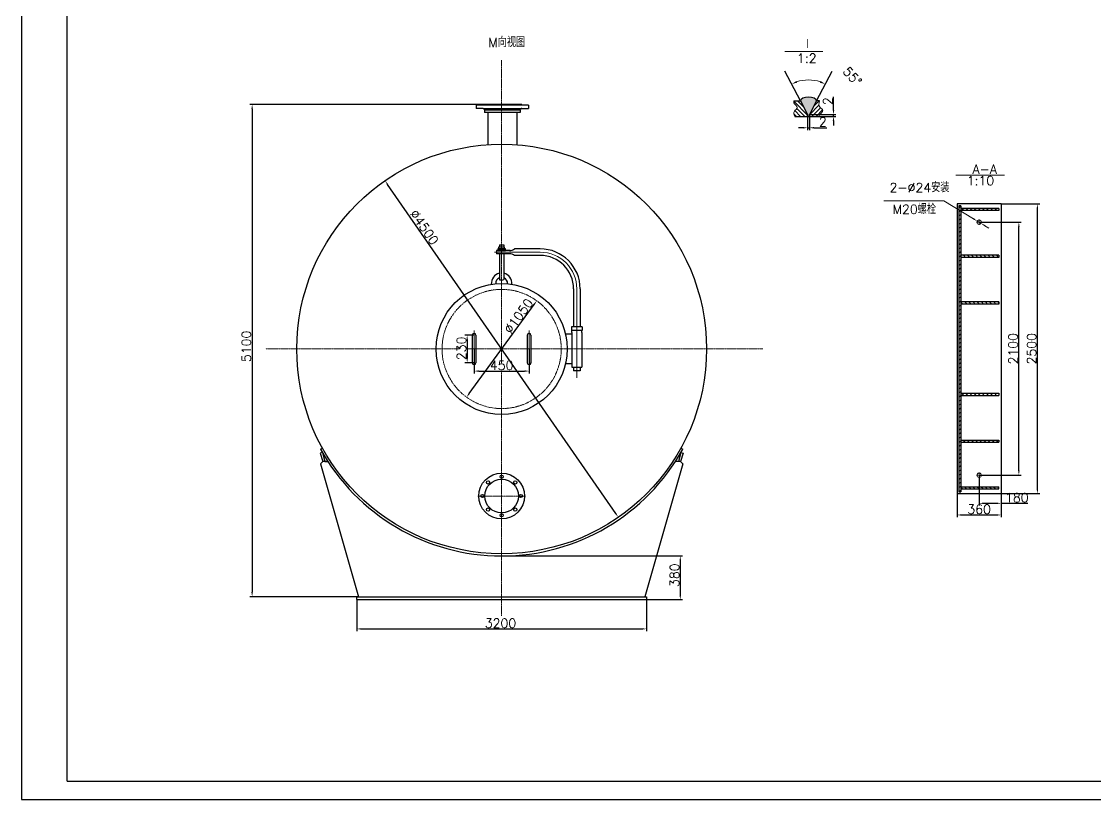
# Model space of a CAD drawing. Header units: millimetres. Extents: x 0 to 6120, y 0 to 841.
# Drawn here: x 0 to 586, y 0 to 424 of the extents above; entities that cross this region are included whole.
import ezdxf

# ---------------------------------------------------------------- set-up
doc = ezdxf.new("R2010")
doc.units = ezdxf.units.MM
doc.linetypes.add('CENTER2', pattern=[1.125, 0.75, -0.125, 0.125, -0.125])
for name, color, linetype, lineweight in [('尺寸线', 3, 'Continuous', 15), ('文字层', 7, 'Continuous', 15), ('粗实线', 7, 'Continuous', 30), ('细实线', 7, 'Continuous', 15), ('细点划线', 1, 'CENTER2', 18)]:
    doc.layers.add(name, color=color, linetype=linetype, lineweight=lineweight)
doc.styles.get("Standard").update_dxf_attribs({"font": 'txt.shx', "bigfont": 'gbcbig.shx'})
doc.dimstyles.new('ISO-25$0', dxfattribs={"dimtxt": 5, "dimasz": 2.5, "dimexe": 1.25, "dimexo": 0, "dimtad": 1, "dimdec": 0, "dimdsep": 46, "dimtxsty": 'Standard', "dimcen": 2.5, "dimdle": 5, "dimadec": 0, "dimazin": 0, "dimtfac": 1, "dimtdec": 0, "dimtmove": 0, "dimatfit": 2, "dimfxl": 0, "dimtolj": 1, "dimarcsym": 0})
doc.dimstyles.new('ISO-25$2', dxfattribs={"dimtxt": 5, "dimasz": 3, "dimexe": 8, "dimexo": 0, "dimgap": 10, "dimtad": 1, "dimdec": 0, "dimtxsty": 'Standard', "dimcen": 2.5, "dimdle": 6, "dimclrd": 256, "dimclre": 256, "dimclrt": 256, "dimadec": 0, "dimazin": 0, "dimtfac": 1, "dimtdec": 0, "dimtmove": 0, "dimatfit": 3, "dimfxl": 0, "dimtolj": 1, "dimarcsym": 0})
doc.dimstyles.new('ISO-25$3', dxfattribs={"dimtxt": 5, "dimasz": 2.5, "dimexe": 1.25, "dimexo": 0, "dimtad": 1, "dimdec": 0, "dimdsep": 46, "dimtxsty": 'Standard', "dimcen": 2.5, "dimdle": 5, "dimadec": 0, "dimazin": 0, "dimtfac": 1, "dimtdec": 0, "dimtmove": 0, "dimatfit": 2, "dimfxl": 0, "dimtolj": 1, "dimarcsym": 0})
pattern_1 = [(45, (0, 0), (-1.122532015133644, 1.122532015133644), [])]
pattern_2 = [(315, (0, 0), (1.122532015133644, 1.122532015133644), [])]

# ---------------------------------------------------------------- blocks, each defined once
blk = doc.blocks.new('*X363')
at = {"layer": '尺寸线'}
for points in [[(199.9768900196945, 335.7431350764793), (199.2918726321055, 335.2685872673545), (198.2107378985255, 337.560913334684)], [(324.3464434435149, 156.2136863174192), (323.6614260559259, 155.7391385082943), (325.4275781770949, 153.9213602500897)]]:
    blk.add_hatch(color=0, dxfattribs=at).paths.add_polyline_path(points, flags=0)
at = {"layer": '尺寸线', "color": 0, "lineweight": -2}
blk.add_line((324.0039347497204, 155.9764124128567), (199.6343813259, 335.5058611719169), dxfattribs=at)
at = {"layer": '尺寸线', "color": 0, "insert": (219.6190498585154, 312.1453513345147), "char_height": 5, "width": 66.42857142857153, "attachment_point": 5, "rotation": 304.7123952435113}
blk.add_mtext('%%C4500', dxfattribs=at)
blk = doc.blocks.new('*X364')
at = {"layer": '尺寸线'}
for points in [[(185.31911853781, 93.46585234178376), (185.31911853781, 92.63251900845042), (182.81911853781, 93.04918567511709)], [(338.3191975378099, 93.46585234178376), (338.3191975378099, 92.63251900845042), (340.8191975378099, 93.04918567511709)]]:
    blk.add_hatch(color=0, dxfattribs=at).paths.add_polyline_path(points, flags=0)
at = {"layer": '尺寸线', "color": 0, "lineweight": -2}
for p, q in [((182.81911853781, 109.041068442387), (182.81911853781, 91.79918567511709)), ((340.8191975378099, 109.041068442387), (340.8191975378099, 91.79918567511709)), ((185.31911853781, 93.04918567511709), (338.3191975378099, 93.04918567511709))]:
    blk.add_line(p, q, dxfattribs=at)
at = {"layer": '尺寸线', "color": 0, "insert": (261.1820021624505, 96.17418567511709), "char_height": 5, "width": 52.85714285714278, "attachment_point": 5}
blk.add_mtext('3200', dxfattribs=at)
blk = doc.blocks.new('*X365')
at = {"layer": '尺寸线'}
for points in [[(125.3380787235965, 376.5884203969935), (126.1714120569299, 376.5884203969935), (125.7547453902632, 379.0884203969935)], [(125.3380787235965, 113.141069242387), (126.1714120569298, 113.141069242387), (125.7547453902632, 110.641069242387)]]:
    blk.add_hatch(color=0, dxfattribs=at).paths.add_polyline_path(points, flags=0)
at = {"layer": '尺寸线', "color": 0, "lineweight": -2}
for p, q in [((261.8191580378102, 379.0884203969935), (124.5047453902632, 379.0884203969935)), ((125.7547453902632, 376.5884203969935), (125.7547453902632, 113.141069242387)), ((183.8191190378097, 110.641069242387), (124.5047453902632, 110.641069242387))]:
    blk.add_line(p, q, dxfattribs=at)
at = {"layer": '尺寸线', "color": 0, "insert": (122.6297453902631, 247.1341860399057), "char_height": 5, "width": 52.85714285714278, "attachment_point": 5, "rotation": 90}
blk.add_mtext('5100', dxfattribs=at)
blk = doc.blocks.new('*X366')
at = {"layer": '尺寸线'}
for points in [[(358.7890878350919, 130.3410803423869), (359.6224211684253, 130.3410803423869), (359.2057545017586, 132.8410803423869)], [(358.7890878350918, 111.541068442387), (359.6224211684252, 111.541068442387), (359.2057545017585, 109.041068442387)]]:
    blk.add_hatch(color=0, dxfattribs=at).paths.add_polyline_path(points, flags=0)
at = {"layer": '尺寸线', "color": 0, "lineweight": -2}
for p, q in [((261.8191580378102, 132.8410803423869), (360.4557545017586, 132.8410803423869)), ((359.2057545017586, 130.3410803423869), (359.2057545017585, 111.541068442387)), ((340.8191975378099, 109.041068442387), (360.4557545017585, 109.041068442387))]:
    blk.add_line(p, q, dxfattribs=at)
at = {"layer": '尺寸线', "color": 0, "insert": (356.0807545017585, 122.3382058074201), "char_height": 5, "width": 38.57142857142867, "attachment_point": 5, "rotation": 90}
blk.add_mtext('380', dxfattribs=at)
blk = doc.blocks.new('*X367')
at = {"layer": '尺寸线'}
for points in [[(279.1446612308356, 270.2360653536186), (279.8182613917027, 269.7454460839969), (280.9533191201344, 272.0115562014092)], [(243.8200546839179, 221.7368275007773), (244.4936548447851, 221.2462082311555), (242.6849969554862, 219.470717383365)]]:
    blk.add_hatch(color=0, dxfattribs=at).paths.add_polyline_path(points, flags=0)
at = {"layer": '尺寸线', "color": 0, "lineweight": -2}
blk.add_line((244.1568547643515, 221.4915178659664), (279.4814613112691, 269.9907557188077), dxfattribs=at)
at = {"layer": '尺寸线', "color": 0, "insert": (271.0433724656748, 263.7135229890142), "char_height": 5, "width": 66.42857142857125, "attachment_point": 5, "rotation": 53.9321329229795}
blk.add_mtext('%%C1050', dxfattribs=at)
blk = doc.blocks.new('*X368')
at = {"layer": '尺寸线'}
for points in [[(249.3191505378099, 234.1040641797903), (249.3191505378099, 233.270730846457), (246.8191505378099, 233.6873975131236)], [(274.31916553781, 234.1040641797903), (274.31916553781, 233.270730846457), (276.81916553781, 233.6873975131236)]]:
    blk.add_hatch(color=0, dxfattribs=at).paths.add_polyline_path(points, flags=0)
at = {"layer": '尺寸线', "color": 0, "lineweight": -2}
for p, q in [((246.8191505378099, 245.7411367923869), (246.8191505378099, 232.4373975131236)), ((276.81916553781, 245.741136792387), (276.81916553781, 232.4373975131236)), ((249.3191505378099, 233.6873975131236), (274.31916553781, 233.6873975131236))]:
    blk.add_line(p, q, dxfattribs=at)
at = {"layer": '尺寸线', "color": 0, "insert": (261.81915803781, 236.8123975131236), "char_height": 5, "width": 38.57142857142858, "attachment_point": 5}
blk.add_mtext('450', dxfattribs=at)
blk = doc.blocks.new('*X369')
at = {"layer": '尺寸线'}
for points in [[(242.5908850682027, 250.7411405423869), (243.4242184015361, 250.7411405423869), (243.0075517348694, 253.2411405423869)], [(242.5908850682027, 240.7411330423869), (243.4242184015361, 240.7411330423869), (243.0075517348694, 238.2411330423869)]]:
    blk.add_hatch(color=0, dxfattribs=at).paths.add_polyline_path(points, flags=0)
at = {"layer": '尺寸线', "color": 0, "lineweight": -2}
for p, q in [((246.8191505378099, 253.2411405423869), (241.7575517348694, 253.2411405423869)), ((243.0075517348694, 250.7411405423869), (243.0075517348694, 240.7411330423869)), ((246.8191505378099, 238.2411330423869), (241.7575517348694, 238.2411330423869))]:
    blk.add_line(p, q, dxfattribs=at)
at = {"layer": '尺寸线', "color": 0, "insert": (239.8825517348694, 246.0612902035271), "char_height": 5, "width": 38.5714285714285, "attachment_point": 5, "rotation": 90}
blk.add_mtext('230', dxfattribs=at)
blk = doc.blocks.new('*X370')
at = {"layer": '尺寸线'}
for points in [[(426.1221322881609, 366.8072510911051), (426.1221322881609, 365.9739177577717), (428.6221322881609, 366.3905844244384)], [(432.1221327881615, 366.8072510911051), (432.1221327881615, 365.9739177577717), (429.6221327881615, 366.3905844244384)]]:
    blk.add_hatch(color=0, dxfattribs=at).paths.add_polyline_path(points, flags=0)
at = {"layer": '尺寸线', "color": 0, "lineweight": -2}
for p, q in [((428.6221322881609, 372.6045583957042), (428.6221322881609, 365.1405844244384)), ((429.6221327881615, 372.6045583957047), (429.6221327881615, 365.1405844244384)), ((426.1221322881609, 366.3905844244384), (423.6221322881609, 366.3905844244384)), ((428.6221322881609, 366.3905844244384), (429.6221327881615, 366.3905844244384)), ((432.1221327881615, 366.3905844244384), (439.2054661214948, 366.3905844244384))]:
    blk.add_line(p, q, dxfattribs=at)
at = {"layer": '尺寸线', "color": 0, "insert": (436.9137994548282, 369.5155844244384), "char_height": 5, "width": 10.00000000000011, "attachment_point": 5}
blk.add_mtext('2', dxfattribs=at)
blk = doc.blocks.new('*X371')
at = {"layer": '尺寸线'}
for points in [[(442.3433379202419, 376.1045588957044), (443.1766712535753, 376.1045588957044), (442.7600045869086, 373.6045588957044)], [(442.3433379202419, 370.1045583957042), (443.1766712535753, 370.1045583957042), (442.7600045869086, 372.6045583957042)]]:
    blk.add_hatch(color=0, dxfattribs=at).paths.add_polyline_path(points, flags=0)
at = {"layer": '尺寸线', "color": 0, "lineweight": -2}
for p, q in [((442.7600045869086, 376.1045588957044), (442.7600045869086, 383.1878922290377)), ((429.6221327881615, 373.6045588957044), (444.0100045869086, 373.6045588957044)), ((434.8890934043223, 372.6045583957042), (444.0100045869086, 372.6045583957042)), ((442.7600045869086, 372.6045583957042), (442.7600045869086, 373.6045588957044)), ((442.7600045869086, 370.1045583957042), (442.7600045869086, 367.6045583957042))]:
    blk.add_line(p, q, dxfattribs=at)
at = {"layer": '尺寸线', "color": 0, "insert": (439.6350045869086, 380.8962255623712), "char_height": 5, "width": 10.00000000000011, "attachment_point": 5, "rotation": 90}
blk.add_mtext('2', dxfattribs=at)
blk = doc.blocks.new('*X372')
at = {"layer": '尺寸线'}
for points in [[(422.9092809063196, 390.9764542359457), (422.5158626927264, 391.8958138550357), (419.9544929422532, 390.2558794047115)], [(435.7293813021128, 391.8958138550356), (435.3359630885198, 390.9764542359458), (438.2907510525862, 390.2558794047115)]]:
    blk.add_hatch(color=256, dxfattribs=at).paths.add_polyline_path(points, flags=0)
at = {"layer": '尺寸线', "lineweight": -2}
for p, q in [((424.7183669161545, 381.1045626457043), (416.2605040363728, 397.3519660701372)), ((433.5268770786848, 381.1045626457044), (441.9847399584667, 397.3519660701372))]:
    blk.add_line(p, q, dxfattribs=at)
at = {"layer": '尺寸线'}
blk.add_arc((429.1226219974196, 372.6440673519726), 19.85523895986104, 71.16528289779434, 108.834717102205, dxfattribs=at)
at = {"layer": '尺寸线', "insert": (453.0656714000893, 394.4062334539724), "char_height": 5, "width": 30, "attachment_point": 5, "rotation": 312.2681300802476}
blk.add_mtext('55%%D', dxfattribs=at)
blk = doc.blocks.new('*X373')
at = {"layer": '细实线'}
for p, q in [((421.0859555961474, 380.8398232757336), (428.6226217474193, 373.3031571244617)), ((423.0662802564436, 381.1045626457047), (426.5121983177954, 377.6586445843529)), ((421.7132396988576, 375.7224111124888), (424.8310924156455, 372.6045583957009)), ((422.74713118744, 376.9335836541737), (427.0761564459128, 372.6045583957009)), ((421.17094714502, 374.0196396360591), (422.5860283853782, 372.6045583957009))]:
    blk.add_line(p, q, dxfattribs=at)
blk = doc.blocks.new('*X374')
at = {"layer": '尺寸线'}
for points in [[(543.4192639827309, 312.379828899956), (544.2525973160641, 312.379828899956), (543.8359306493975, 314.879828899956)], [(543.4192639827307, 179.3797598999561), (544.252597316064, 179.3797598999561), (543.8359306493974, 176.8797598999561)]]:
    blk.add_hatch(color=0, dxfattribs=at).paths.add_polyline_path(points, flags=0)
at = {"layer": '尺寸线', "color": 0, "lineweight": -2}
for p, q in [((522.1794944141218, 314.879828899956), (545.0859306493975, 314.879828899956)), ((543.8359306493974, 179.3797598999561), (543.8359306493975, 312.379828899956)), ((522.1794944141218, 176.8797598999561), (545.0859306493974, 176.8797598999561))]:
    blk.add_line(p, q, dxfattribs=at)
at = {"layer": '尺寸线', "color": 0, "insert": (540.7109306493974, 245.8797943999562), "char_height": 5, "width": 52.85714285714312, "attachment_point": 5, "rotation": 90}
blk.add_mtext('2100', dxfattribs=at)
blk = doc.blocks.new('*X375')
at = {"layer": '尺寸线'}
for points in [[(553.5165731679274, 322.3798338999561), (554.3499065012606, 322.3798338999561), (553.933239834594, 324.8798338999561)], [(553.5165731679273, 169.3797548999561), (554.3499065012605, 169.3797548999561), (553.9332398345939, 166.8797548999561)]]:
    blk.add_hatch(color=0, dxfattribs=at).paths.add_polyline_path(points, flags=0)
at = {"layer": '尺寸线', "color": 0, "lineweight": -2}
for p, q in [((534.1795004141218, 324.8798338999561), (555.183239834594, 324.8798338999561)), ((553.9332398345939, 169.3797548999561), (553.933239834594, 322.3798338999561)), ((534.1795004141218, 166.8797548999561), (555.1832398345939, 166.8797548999561))]:
    blk.add_line(p, q, dxfattribs=at)
at = {"layer": '尺寸线', "color": 0, "insert": (550.8082398345939, 245.8797943999563), "char_height": 5, "width": 52.85714285714312, "attachment_point": 5, "rotation": 90}
blk.add_mtext('2500', dxfattribs=at)
blk = doc.blocks.new('*X377')
at = {"layer": '尺寸线'}
for points in [[(524.6794944141218, 161.9757615208935), (524.6794944141218, 161.1424281875602), (522.1794944141218, 161.5590948542268)], [(531.6795004141218, 161.9757615208935), (531.6795004141218, 161.1424281875602), (534.1795004141218, 161.5590948542268)]]:
    blk.add_hatch(color=0, dxfattribs=at).paths.add_polyline_path(points, flags=0)
at = {"layer": '尺寸线', "color": 0, "lineweight": -2}
for p, q in [((522.1794944141218, 176.8797598999561), (522.1794944141218, 160.3090948542268)), ((534.1795004141218, 166.8797548999561), (534.1795004141218, 160.3090948542268)), ((524.6794944141218, 161.5590948542268), (531.6795004141218, 161.5590948542268)), ((534.1795004141218, 161.5590948542268), (548.7628337474551, 161.5590948542268))]:
    blk.add_line(p, q, dxfattribs=at)
at = {"layer": '尺寸线', "color": 0, "insert": (542.7211670807884, 164.6840948542268), "char_height": 5, "width": 36.42857142857133, "attachment_point": 5}
blk.add_mtext('180', dxfattribs=at)
blk = doc.blocks.new('*X381')
at = {"layer": '尺寸线'}
for points in [[(512.6794884141218, 155.6239440802629), (512.6794884141218, 154.7906107469296), (510.1794884141218, 155.2072774135962)], [(531.6795004141218, 155.6239440802629), (531.6795004141218, 154.7906107469296), (534.1795004141218, 155.2072774135962)]]:
    blk.add_hatch(color=0, dxfattribs=at).paths.add_polyline_path(points, flags=0)
at = {"layer": '尺寸线', "color": 0, "lineweight": -2}
for p, q in [((510.1794884141218, 166.8797548999561), (510.1794884141218, 153.9572774135962)), ((534.1795004141218, 166.8797548999561), (534.1795004141218, 153.9572774135962)), ((512.6794884141218, 155.2072774135962), (531.6795004141218, 155.2072774135962))]:
    blk.add_line(p, q, dxfattribs=at)
at = {"layer": '尺寸线', "color": 0, "insert": (522.1794944141218, 158.3322774135962), "char_height": 5, "width": 38.57142857142867, "attachment_point": 5}
blk.add_mtext('360', dxfattribs=at)

msp = doc.modelspace()

# ---------------------------------------------------------------- hatches: boundary and pattern name
at = {"layer": '文字层'}
for points in [[(519.2296865808019, 317.1518893571645), (518.7982491389907, 316.4389329260329), (521.152837153292, 315.5010988161645)], [(525.5607396892531, 313.3207248738793), (525.1293022474415, 312.6077684427476), (523.2061516749516, 314.2585589837477)]]:
    msp.add_hatch(color=256, dxfattribs=at).paths.add_polyline_path(points, flags=0)
at = {"layer": '粗实线'}
h = msp.add_hatch(color=256, dxfattribs=at)
edge = h.paths.add_edge_path(flags=0)
edge.add_line((429.6221327881615, 373.6045588957041), (429.6221327881615, 372.604558395704))
edge.add_line((429.6221327881615, 372.6045583957049), (428.6221322881609, 372.6045583957049))
edge.add_line((428.6221322881622, 372.6045583957042), (428.6221322881622, 373.6045588957044))
edge.add_line((428.6221322881622, 373.6045588957041), (424.7178774568983, 381.1045626457042))
edge.add_ellipse((429.1221325381618, 381.104562645704), major_axis=(-4.404255081264428, 5.393656887898948e-16), ratio=0.4541065317737781, start_angle=180, end_angle=360, ccw=False)
edge.add_line((433.5263876194269, 381.104562645704), (429.6221327881631, 373.604558895704))
at = {"layer": '细实线'}
h = msp.add_hatch(dxfattribs=at)
h.set_pattern_fill('ANSI31', color=256, scale=0.5, style=0)
h.set_pattern_definition(pattern_1)
edge = h.paths.add_edge_path(flags=0)
edge.add_line((433.5268770786847, 381.1045626457044), (429.6226222474199, 373.6045588957044))
edge.add_line((429.6226222474199, 373.6045588957044), (429.6226222474199, 372.6045583957042))
edge.add_line((429.6226222474206, 372.6045583957042), (434.889093404322, 372.6045583957043))
edge.add_spline(control_points=[(434.8890934043222, 372.6045583957042), (434.8416044621329, 372.8040929327855), (434.9257701237705, 373.85657497358), (438.1634983923284, 375.7128057071994), (434.47315198109, 377.7537643810325), (434.6799453688629, 379.7422781135843), (435.1392319999961, 381.104562645704)], knot_values=[0, 0, 0, 0, 0.8054483584445163, 4.136236135464445, 6.258735113459716, 10.05553377695526, 10.05553377695526, 10.05553377695526, 10.05553377695526], weights=[1, 1, 1, 1, 1, 1, 1], degree=3, periodic=0)
edge.add_line((435.1392319999961, 381.104562645704), (433.5268770786847, 381.1045626457044))
h = msp.add_hatch(dxfattribs=at)
h.set_pattern_fill('ANSI31', color=256, scale=0.5, style=0)
h.set_pattern_definition(pattern_1)
h.paths.add_polyline_path([(512.1794894141219, 323.8798333999561), (512.1794894141219, 167.879755399956), (511.1794889141217, 167.879755399956), (511.1794889141217, 323.8798333999561)], flags=0)
h = msp.add_hatch(dxfattribs=at)
h.set_pattern_fill('ANSI31', color=256, scale=0.5, angle=270, style=0)
h.set_pattern_definition(pattern_2)
h.paths.add_polyline_path([(532.9794998141217, 321.1798320499561), (532.9794998141217, 322.3798326499561), (512.1794894141219, 322.3798326499561), (512.1794894141219, 321.1798320499561)], flags=0)
h.paths.add_polyline_path([(532.9794998141217, 295.6798192999562), (532.9794998141217, 296.879819899956), (512.1794894141219, 296.879819899956), (512.1794894141219, 295.6798192999562)], flags=0)
h = msp.add_hatch(dxfattribs=at)
h.set_pattern_fill('ANSI31', color=256, scale=0.5, angle=270, style=0)
h.set_pattern_definition(pattern_2)
h.paths.add_polyline_path([(532.9794998141217, 270.1798065499563), (532.9794998141217, 271.379807149956), (512.1794894141219, 271.379807149956), (512.1794894141215, 270.1798065499563)], flags=0)
h.paths.add_polyline_path([(532.9794998141217, 220.379781649956), (532.9794998141217, 221.5797822499561), (512.1794894141219, 221.5797822499559), (512.1794894141219, 220.379781649956)], flags=0)
h.paths.add_polyline_path([(532.9794998141217, 194.8797688999561), (532.9794998141217, 196.0797694999561), (512.1794894141219, 196.0797694999559), (512.1794894141215, 194.8797688999561)], flags=0)
h = msp.add_hatch(dxfattribs=at)
h.set_pattern_fill('ANSI31', color=256, scale=0.5, angle=270, style=0)
h.set_pattern_definition(pattern_2)
h.paths.add_polyline_path([(532.9794998141217, 169.3797561499561), (532.9794998141217, 170.5797567499561), (512.1794894141219, 170.5797567499561), (512.1794894141215, 169.3797561499561)], flags=0)

# ---------------------------------------------------------------- linework, layer by layer
at = {"layer": '尺寸线', "color": 0}
msp.add_line((502.832750794192, 326.5872898474815), (470.224596235741, 326.5872898474815), dxfattribs=at)
at = {"layer": '文字层', "color": 0}
for p, q in [((416.3105431635536, 407.9872437380354), (436.9372480807742, 407.9872437380357)), ((509.4225653592121, 340.6216628522668), (536.078725215828, 340.6216628522668))]:
    msp.add_line(p, q, dxfattribs=at)
at = {"layer": '文字层'}
for p, q in [((519.0139678598962, 316.7954111415986), (502.832750794192, 326.5872898474815)), ((523.2061516749516, 314.2585589837477), (521.152837153292, 315.5010988161645)), ((525.3450209683474, 312.9642466583134), (527.4838902617428, 311.6699343328793))]:
    msp.add_line(p, q, dxfattribs=at)
at = {"layer": '粗实线', "color": 0}
for p, q in [((0, 841), (0, 0)), ((25, 10), (25, 831.0000000000001)), ((25, 10), (1179, 10)), ((0, 0), (1189, 0))]:
    msp.add_line(p, q, dxfattribs=at)
at = {"layer": '粗实线'}
for p, q in [((421.1518257394075, 381.1045626457054), (424.7178774568974, 381.104562645704)), ((424.7178774568979, 381.1045626457044), (428.6221322881609, 373.6045588957057)), ((424.7183669161545, 381.1045626457044), (428.6221322881618, 373.6045588957044)), ((424.7183669161545, 381.1045626457044), (428.6226217474193, 373.6045588957044)), ((433.5263876194263, 381.1045626457044), (429.6221327881615, 373.6045588957044)), ((433.5268770786847, 381.1045626457044), (429.6226222474199, 373.6045588957044)), ((433.5268770786847, 381.1045626457044), (429.6226222474199, 373.6045588957044)), ((433.5268770786847, 381.1045626457044), (429.6226222474199, 373.6045588957044)), ((433.5268770786847, 381.1045626457044), (429.6226222474199, 373.6045588957044)), ((435.1392319999961, 381.104562645704), (433.5268770786847, 381.1045626457044)), ((276.4651773451999, 378.6384201719934), (247.9651630952003, 378.6384201719934)), ((247.9651630952003, 378.6384201719934), (247.9651630952003, 376.8884192969934)), ((251.6651649452001, 376.8884192969934), (247.9651630952003, 376.8884192969934)), ((272.7651754951999, 379.0884203969935), (251.6651649452001, 379.0884203969935)), ((251.6651649452001, 379.0884203969935), (251.6651649452001, 378.6384201719934)), ((272.7651754951999, 379.0884203969935), (251.6651649452001, 379.0884203969935)), ((251.6651649452001, 376.8884192969934), (272.7651754951999, 376.8884192969937)), ((252.4651653451999, 376.0884188969935), (252.4651653451999, 374.6884181969934)), ((252.4651653451999, 376.0884188969935), (271.9651750952003, 376.0884188969936)), ((271.9651750952003, 376.0884188969935), (271.9651750952003, 374.6884181969934)), ((272.7651754951999, 379.0884203969935), (272.7651754951999, 378.6384201719934)), ((272.7651754951999, 376.8884192969934), (276.4651773451999, 376.8884192969934)), ((276.4651773451999, 378.6384201719934), (276.4651773451999, 376.8884192969934)), ((271.9651750952003, 374.6884181969934), (252.4651653451999, 374.6884181969934)), ((254.2651662451999, 374.6884181969934), (254.2651662451999, 359.0884103969935)), ((270.1651741952001, 374.6884181969934), (270.1651741952001, 359.0884103969935)), ((421.5973281183381, 372.6045583957009), (428.6221322881609, 372.6045583957009)), ((428.6221322881609, 373.6045588957057), (428.6221322881609, 372.6045583957042)), ((428.6221322881618, 373.6045588957044), (428.6221322881618, 372.6045583957042)), ((428.6221322881618, 372.6045583957042), (428.6221322881618, 373.6045588957044)), ((428.6221322881618, 372.6045583957042), (429.6221327881615, 372.6045583957047)), ((428.6221322881609, 372.6045583957042), (429.6226222474206, 372.6045583957051)), ((428.6226217474193, 373.6045588957044), (428.6226217474193, 372.6045583957042)), ((429.6226222474199, 373.6045588957044), (429.6221327881615, 372.6045583957047)), ((429.6221327881615, 372.6045583957042), (429.6221327881615, 373.6045588957044)), ((429.6226222474199, 373.6045588957044), (429.6226222474206, 372.6045583957047)), ((429.6226222474199, 373.6045588957044), (429.6226222474206, 372.6045583957042)), ((429.6226222474199, 373.6045588957044), (429.6226222474199, 372.6045583957042)), ((429.6226222474206, 372.6045583957042), (434.8890934043222, 372.6045583957043)), ((254.2651662451999, 359.0884103969935), (254.2651662451999, 357.1854712598254)), ((270.1651741952001, 359.0884103969935), (270.1651741952001, 357.1289570026493)), ((534.1795004141218, 324.8798338999561), (510.1794884141218, 324.8798338999561)), ((510.1794884141218, 324.8798338999561), (510.1794884141218, 166.8797548999561)), ((511.179488914122, 323.8798333999561), (511.179488914122, 167.879755399956)), ((512.1794894141219, 323.8798333999561), (511.179488914122, 323.8798333999561)), ((512.1794894141219, 323.8798333999561), (512.1794894141219, 167.879755399956)), ((532.9794998141217, 322.379832649956), (512.1794894141219, 322.379832649956)), ((532.9794998141217, 322.379832649956), (532.9794998141217, 321.1798320499561)), ((534.1795004141218, 324.8798338999561), (534.1795004141218, 166.8797548999561)), ((532.9794998141217, 321.1798320499561), (512.1794894141219, 321.1798320499561)), ((258.9953377941483, 299.4411636423869), (258.9953377941483, 297.641162742387)), ((266.3835737818899, 299.4411636423869), (258.9953377941483, 299.4411636423869)), ((260.6191574378099, 302.472658792622), (263.0191586378098, 302.4726587926219)), ((260.6191574378099, 302.472658792622), (260.6191574378099, 301.287820196318)), ((260.6191574378099, 300.4324477184497), (260.6191574378099, 300.4166136256729)), ((263.0191586378098, 302.472658792622), (263.0191586378098, 301.287820196318)), ((263.0191586378098, 300.4324477184497), (263.0191586378098, 300.4166136256729)), ((282.8191685378099, 300.341164092387), (268.8299354556248, 300.341164092387)), ((266.383573781889, 297.641162742387), (258.9794813662586, 297.641162742387)), ((260.6191574378099, 297.641162742387), (260.6191574378099, 283.5431655928788)), ((263.0191586378098, 297.641162742387), (263.0191586378098, 283.5496806419783)), ((282.8191685378099, 296.7411622923869), (268.8299354556248, 296.7411622923869)), ((532.9794998141217, 296.879819899956), (512.1794894141219, 296.879819899956)), ((532.9794998141217, 295.6798192999562), (512.1794894141219, 295.6798192999562)), ((532.9794998141217, 296.879819899956), (532.9794998141217, 295.6798192999562)), ((301.0191776378101, 278.5411531923869), (301.0191776378101, 257.741142792387)), ((304.6191794378099, 278.5411531923869), (304.6191794378099, 257.741142792387)), ((532.9794998141217, 271.379807149956), (512.1794894141219, 271.379807149956)), ((532.9794998141217, 270.1798065499563), (512.1794894141219, 270.1798065499563)), ((532.9794998141217, 271.379807149956), (532.9794998141217, 270.1798065499563)), ((299.9191770878101, 257.741142792387), (299.9191770878101, 255.7411417923869)), ((305.7191799878099, 257.741142792387), (299.9191770878101, 257.741142792387)), ((305.7191799878099, 257.741142792387), (305.7191799878099, 255.7411417923869)), ((245.81915003781, 253.2411405423869), (245.81915003781, 238.2411330423869)), ((246.8191505378099, 254.241141042387), (246.8191505378099, 254.241141042387)), ((247.8191510378099, 253.2411405423869), (247.8191510378099, 238.2411330423869)), ((275.8191650378099, 253.2411405423869), (275.8191650378099, 238.2411330423869)), ((276.81916553781, 254.241141042387), (276.81916553781, 254.2411410423869)), ((277.8191660378097, 253.2411405423869), (277.8191660378097, 238.2411330423869)), ((300.1191771878102, 253.741140792387), (296.6625751214258, 253.741140792387)), ((300.1191771878102, 253.741140792387), (296.6625751214258, 253.741140792387)), ((305.7191799878099, 255.7411417923869), (299.9191770878101, 255.7411417923869)), ((300.1191771878098, 254.741141292387), (300.1191771878102, 255.7411417923869)), ((300.1191771878098, 254.741141292387), (300.1191771878098, 236.741132292387)), ((305.51917988781, 254.741141292387), (305.51917988781, 255.7411417923869)), ((305.51917988781, 254.741141292387), (305.51917988781, 236.741132292387)), ((246.8191505378099, 237.241132542387), (246.8191505378099, 237.241132542387)), ((276.81916553781, 237.241132542387), (276.81916553781, 237.241132542387)), ((296.6625751214258, 237.741132792387), (300.1191771878098, 237.741132792387)), ((300.1191771878098, 236.741132292387), (300.1191771878098, 235.741131792387)), ((300.1191771878098, 235.741131792387), (305.51917988781, 235.741131792387)), ((301.0191776378101, 235.741131792387), (301.0191776378097, 233.741130792387)), ((304.6191794378099, 235.741131792387), (304.6191794378099, 233.741130792387)), ((305.51917988781, 236.741132292387), (305.51917988781, 235.741131792387)), ((304.6191794378101, 233.741130792387), (301.0191776378101, 233.741130792387)), ((512.1794894141219, 221.5797822499559), (532.9794998141217, 221.5797822499561)), ((512.1794894141219, 220.379781649956), (532.9794998141217, 220.379781649956)), ((532.9794998141217, 221.5797822499561), (532.9794998141217, 220.379781649956)), ((512.1794894141219, 196.0797694999559), (532.9794998141217, 196.0797694999561)), ((512.1794894141219, 194.879768899956), (532.9794998141217, 194.879768899956)), ((532.9794998141217, 196.0797694999561), (532.9794998141217, 194.879768899956)), ((164.044841063388, 189.2911085673726), (162.9354277080099, 188.9740932696182)), ((162.9354277080099, 188.9740932696182), (164.273593122281, 184.2911060673807)), ((163.07454372949, 191.0061032990724), (164.1240879028289, 191.5878751342538)), ((164.0448410633562, 189.2911085674843), (165.4735937222811, 184.2911060673806)), ((359.5934750122638, 189.2911085674843), (358.1647223533384, 184.2911060673806)), ((360.7028883676101, 188.9740932696182), (359.3647229533385, 184.2911060673808)), ((359.5142281727908, 191.5878751342538), (360.56377234613, 191.0061032990724)), ((359.5934750122319, 189.2911085673726), (360.7028883676101, 188.9740932696182)), ((164.273593122281, 184.2911060673807), (163.1069586316794, 183.1244715767789)), ((163.1069586316792, 183.1244715767789), (183.8191190378097, 110.6410692423869)), ((167.1074033802756, 184.2911060673807), (164.2735931222815, 184.2911060673808)), ((165.4735937222811, 184.2911060673807), (167.1074033802756, 184.2911060673807)), ((360.5313574439406, 183.1244715767789), (339.81919703781, 110.6410692423869)), ((359.364722953339, 184.2911060673807), (356.5309126953443, 184.2911060673807)), ((359.364722953339, 184.2911060673807), (360.5313574439406, 183.1244715767789)), ((512.1794894141219, 170.5797567499561), (532.9794998141217, 170.5797567499561)), ((532.9794998141217, 169.3797561499561), (532.9794998141217, 170.5797567499561)), ((510.1794884141218, 166.8797548999561), (534.1795004141218, 166.8797548999561)), ((511.179488914122, 167.879755399956), (512.1794894141219, 167.879755399956)), ((512.1794894141219, 169.3797561499561), (532.9794998141217, 169.3797561499561)), ((182.81911853781, 109.041068442387), (182.81911853781, 110.6410692423869)), ((182.81911853781, 110.6410692423869), (340.8191975378099, 110.6410692423869)), ((182.81911853781, 109.041068442387), (340.8191975378099, 109.041068442387)), ((340.8191975378099, 110.6410692423869), (340.8191975378099, 109.0410684423871))]:
    msp.add_line(p, q, dxfattribs=at)
for points in [[(259.7689604119685, 299.4411636423869), (263.8931398440782, 299.4411636423869), (263.8931398440782, 300.4324477184497), (259.7689604119685, 300.4324477184497)], [(260.1569897834961, 300.4166136256729), (263.3662596175436, 300.4166136256729), (263.3662596175436, 301.287820196318), (260.1569897834961, 301.287820196318)]]:
    msp.add_lwpolyline(points, close=True, dxfattribs=at)
for centre, radius in [((261.8191580378102, 245.7411367923869), 111.70005585), ((261.8191580378102, 245.7411367923869), 35.750017875), ((261.8191580378102, 165.5410966923869), 12.50000625), ((261.8191580378102, 176.0411019423869), 0.9000004500000001), ((261.8191580378102, 165.5410966923869), 9.2000046), ((254.3945331230407, 172.9657216071561), 0.9000004500000001), ((269.2437829525791, 172.9657216071566), 0.9000004500000001), ((251.31915278781, 165.5410966923868), 0.9000004500000001), ((272.3191632878102, 165.5410966923874), 0.9000004500000001), ((254.3945331230411, 158.116471777617), 0.9000004500000001), ((269.2437829525797, 158.1164717776176), 0.9000004500000001), ((261.8191580378102, 155.0410914423869), 0.9000004500000001)]:
    msp.add_circle(centre, radius, dxfattribs=at)
at = {"layer": '粗实线', "linetype": 'Continuous', "lineweight": 0}
for centre in [(522.1794944141218, 314.879828899956), (522.1794944141218, 176.8797598999561)]:
    msp.add_circle(centre, 1.2000006, dxfattribs=at)
at = {"layer": '粗实线'}
for centre, radius, start, end in [((251.6651649452001, 376.0884188969935), 0.8000003999999876, 4.071107956719097e-12, 90), ((272.7651754951999, 376.0884188969936), 0.8000003999999876, 90, 180.0000000000163), ((266.2547533272984, 303.5661444101908), 4.126991766925634, 268.2112715840937, 308.6077486681941), ((282.8191685378099, 278.5411531923869), 21.80001090000002, 0, 90), ((266.2547533272984, 293.5161819745832), 4.12699176692566, 51.39225133180604, 91.78872841590716), ((282.8191685378099, 278.5411531923869), 18.20000909999999, 0, 90), ((261.8191580378102, 281.491154667387), 5.650002825000012, 102.262412909967, 184.532293808064), ((261.8191580378102, 281.491154667387), 5.650002824999976, 355.4677061919353, 77.73758709003334), ((261.8191580378102, 281.491154667387), 3.250001624999994, 111.6681846557748, 182.6052512650561), ((261.8096450021762, 287.0508168047477), 3.704170307239679, 251.2529232269095, 289.0581465340684), ((261.8191580378102, 281.491154667387), 3.250001625000014, 357.3947487349449, 68.33181534422465), ((246.8191505378099, 253.2411405423869), 1.000000499999999, 90, 179.9999999999984), ((246.8191505378099, 253.2411405423869), 1.000000499999999, 1.628443182687731e-12, 90), ((276.81916553781, 253.2411405423869), 1.000000499999999, 90, 180.0000000000016), ((276.81916553781, 253.2411405423869), 1.000000499999999, 0, 90), ((246.8191505378099, 238.2411330423869), 1.000000499999999, 180.0000000000016, 270), ((246.8191505378099, 238.2411330423869), 1.000000499999999, 270, 0), ((276.81916553781, 238.2411330423869), 1.000000499999999, 180, 270), ((276.81916553781, 238.2411330423869), 1.000000499999999, 270, 1.628443182687731e-12), ((261.8191580378102, 245.7411367923869), 112.90005645, 209.0000000000038, 330.999999999996)]:
    msp.add_arc(centre, radius, start, end, dxfattribs=at)
msp.add_ellipse((429.1221325381618, 381.104562645704), major_axis=(-4.404255081264428, 5.393656887898948e-16), ratio=0.4541065317737781, start_param=3.141592653589793, end_param=6.283185307179586, dxfattribs=at)
at = {"layer": '细实线'}
for points, knots in [([(421.1518257394075, 381.1045626457054), (421.039753276634, 380.75211947027), (420.9689479427573, 379.430892411838), (424.1158187386693, 377.5393470614896), (420.754009189104, 375.362046098334), (421.1519227018964, 373.5999005024663), (421.5973281183381, 372.6045583957008)], [0, 0, 0, 0, 522.6863276949573, 1986.830542635231, 3099.257711821057, 4426.198377017556, 4426.198377017556, 4426.198377017556, 4426.198377017556]), ([(435.1392319999961, 381.104562645704), (434.6799453688629, 379.7422781135843), (434.47315198109, 377.7537643810325), (438.1634983923284, 375.7128057071994), (434.9257701237705, 373.85657497358), (434.8416044621329, 372.8040929327855), (434.8890934043222, 372.6045583957042)], [0, 0, 0, 0, 1698.384512820474, 2647.821054547882, 4137.749512006376, 4498.042785129112, 4498.042785129112, 4498.042785129112, 4498.042785129112])]:
    msp.add_open_spline(points, degree=3, knots=knots, dxfattribs=at)
at = {"layer": '细点划线'}
for p, q in [((261.8191580378102, 403.200141269311), (261.81915803781, 237.9800332275659)), ((522.1794944141218, 316.379829649956), (522.1794944141218, 313.379828149956)), ((520.6794936641218, 314.879828899956), (523.6794951641218, 314.879828899956)), ((238.7649983691788, 245.7411367923869), (133.1941572484354, 245.7411367923869)), ((404.306514251896, 245.7411367923869), (243.0075517348696, 245.7411367923869)), ((261.81915803781, 233.6873975131236), (261.8191580378098, 100.2640222890271)), ((520.6794936641218, 176.8797598999561), (523.6794951641218, 176.8797598999561)), ((522.1794944141218, 178.379760649956), (522.1794944141218, 175.379759149956)), ((274.8191645378101, 165.5410966923869), (248.8191515378098, 165.5410966923869))]:
    msp.add_line(p, q, dxfattribs=at)
at = {"layer": '细点划线', "linetype": 'Continuous', "lineweight": 0}
for p, q in [((282.8191685378099, 298.541163192387), (257.9716777128813, 298.541163192387)), ((302.8191785378101, 278.541153192387), (302.8191785378101, 230.0886502578971)), ((246.8191505378099, 255.7411417923869), (246.8191505378099, 235.741131792387)), ((276.81916553781, 255.7411417923869), (276.81916553781, 235.741131792387))]:
    msp.add_line(p, q, dxfattribs=at)
at = {"layer": '细点划线'}
msp.add_circle((261.8191580378102, 245.7411367923869), 32.50001625, dxfattribs=at)
at = {"layer": '细点划线', "linetype": 'Continuous', "lineweight": 0}
msp.add_arc((282.8191685378099, 278.5411531923869), 20.00000999999997, 0, 90, dxfattribs=at)

# ---------------------------------------------------------------- block references
at = {"layer": '细实线'}
msp.add_blockref('*X373', (0, 0), dxfattribs=at)

# ---------------------------------------------------------------- texts
at = {"layer": '文字层', "color": 0, "char_height": 5}
for s, insert, width, attachment_point in [('M向视图', (254.5322178984366, 415.425441652444), 42.44732671314614, 1), ('Ⅰ', (426.0041915956301, 414.3872395992028), 99.5805199037799, 1), ('1:2', (422.8357202125906, 406.8246541724893), 99.5805199037799, 1), ('A-A', (518.5865523478606, 346.2779189660152), 10, 1), ('1:10', (522.9014330165596, 337.5587773536361), 26.95773531469513, 5), ('2-%%C24安装', (473.303812158679, 336.2444561916769), 44.94991139086393, 1), ('M20螺栓', (474.9753253998708, 324.403488576693), 29.23585385915212, 1)]:
    msp.add_mtext(s, dxfattribs=dict(at, insert=insert, width=width, attachment_point=attachment_point))

# ---------------------------------------------------------------- dimensions: what is measured, and where the dimension line sits
at = {"layer": '尺寸线'}
dim = msp.add_angular_dim_2l(base=(425.9595460639918, 392.2457373010498), line1=((433.5268770786847, 381.1045626457044), (429.6226222474199, 373.6045588957044)), line2=((424.7183669161545, 381.1045626457044), (428.6226217474193, 373.6045588957044)), dimstyle='ISO-25$2', override={"dimtad": 1, "dimtih": 0, "dimtoh": 0, "dimsah": 1, "dimtzin": 8}, dxfattribs=at)
dim.commit()
dim.dimension.update_dxf_attribs({"geometry": '*X372', "text_midpoint": (443.8156047291351, 385.9987209453346), "dimtype": 162})
for base, p1, p2, angle, text, picture, middle in [((442.7600045869086, 373.6045588957044), (434.8890934043223, 372.6045583957042), (429.6221327881615, 373.6045588957044), 90, '2', '*X371', (442.7600045869086, 380.8962255623712)), ((125.7547453902631, 110.641069242387), (261.8191580378102, 379.0884203969935), (183.8191190378097, 110.641069242387), 90, '5100', '*X365', (125.7547453902632, 247.1341860399057)), ((553.933239834594, 324.8798338999561), (534.1795004141218, 166.8797548999561), (534.1795004141218, 324.8798338999561), 270, '2500', '*X375', (553.933239834594, 245.8797943999562)), ((543.8359306493975, 314.879828899956), (522.1794944141218, 176.8797598999561), (522.1794944141218, 314.879828899956), 270, '2100', '*X374', (543.8359306493975, 245.8797943999562)), ((243.0075517348694, 238.2411330423869), (246.8191505378099, 253.2411405423869), (246.8191505378099, 238.2411330423869), 90, '230', '*X369', (243.0075517348694, 246.0612902035271)), ((359.2057545017585, 109.041068442387), (261.8191580378102, 132.8410803423869), (340.8191975378099, 109.041068442387), 90, '380', '*X366', (359.2057545017585, 122.3382058074201))]:
    dim = msp.add_linear_dim(base=base, p1=p1, p2=p2, angle=angle, text=text, dimstyle='ISO-25$0', override={"dimsah": 1}, dxfattribs=at)
    dim.commit()
    dim.dimension.update_dxf_attribs({"geometry": picture, "text_midpoint": middle, "dimtype": 160})
for base, p1, p2, text, picture, middle in [((429.6221327881615, 366.3905844244384), (428.6221322881609, 372.6045583957042), (429.6221327881615, 372.6045583957047), '2', '*X370', (436.9137994548282, 366.3905844244384)), ((276.81916553781, 233.6873975131236), (246.8191505378099, 245.7411367923869), (276.81916553781, 245.741136792387), '450', '*X368', (261.81915803781, 233.6873975131236)), ((340.8191975378099, 93.04918567511709), (182.81911853781, 109.041068442387), (340.8191975378099, 109.041068442387), '3200', '*X364', (261.1820021624505, 93.04918567511709))]:
    dim = msp.add_linear_dim(base=base, p1=p1, p2=p2, text=text, dimstyle='ISO-25$0', override={"dimsah": 1}, dxfattribs=at)
    dim.commit()
    dim.dimension.update_dxf_attribs({"geometry": picture, "text_midpoint": middle, "dimtype": 160})
for p1, p2, text, picture, middle in [((325.4275781770949, 153.9213602500897), (198.2107378985255, 337.560913334684), '%%C4500', '*X363', (217.0502346550566, 310.3657970502966)), ((242.6849969554862, 219.470717383365), (280.9533191201344, 272.0115562014092), '%%C1050', '*X367', (273.5693730689266, 261.8737007279327))]:
    dim = msp.add_diameter_dim_2p(p1=p1, p2=p2, text=text, dimstyle='ISO-25$3', override={"dimpost": '%%C<>', "dimsah": 1}, dxfattribs=at)
    dim.commit()
    dim.dimension.update_dxf_attribs({"geometry": picture, "text_midpoint": middle, "dimtype": 163})
for base, p1, text, picture, middle in [((534.1795004141218, 161.5590948542268), (522.1794944141218, 176.8797598999561), '180', '*X377', (542.7211670807884, 161.5590948542268)), ((534.1795004141218, 155.2072774135962), (510.1794884141218, 166.8797548999561), '360', '*X381', (522.1794944141218, 155.2072774135962))]:
    dim = msp.add_linear_dim(base=base, p1=p1, p2=(534.1795004141218, 166.8797548999561), text=text, dimstyle='ISO-25$0', override={"dimsah": 1}, dxfattribs=at)
    dim.commit()
    dim.dimension.update_dxf_attribs({"geometry": picture, "text_midpoint": middle})

doc.saveas('drawing.dxf')
